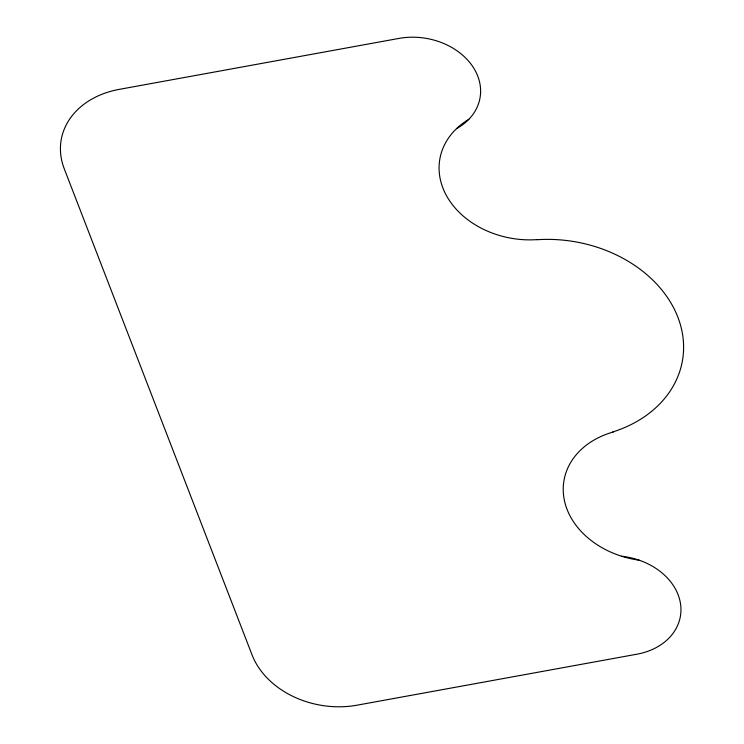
<?xml version="1.0" encoding="UTF-8"?>
<svg xmlns="http://www.w3.org/2000/svg" width="744" height="744" viewBox="0 0 744 744"><rect width="100%" height="100%" fill="white"/><g stroke="black" fill="none" stroke-linecap="round" stroke-linejoin="round"><path stroke-width="1.12" d="M639.273 560.213A84.249 65.844 9.7 0 1 564.296 499.949A84.249 65.844 9.7 0 1 613.4 431.948M537.196 239.717A126.378 98.766 9.7 0 1 677.682 316.721A126.378 98.766 9.7 0 1 612.684 432.004M456.491 128.675A63.184 49.383 9.7 0 0 473.417 67.574A63.184 49.383 9.7 0 0 398.998 38.409L119.161 89.382A84.249 65.844 9.7 0 0 64.254 168.767L252.067 654.925A84.249 65.844 9.7 0 0 357.064 705.182L636.901 654.209A63.184 49.383 9.7 0 0 680.481 603.551A63.184 49.383 9.7 0 0 621.668 556.252M537.298 239.596A84.249 65.844 9.7 0 1 446.921 196.453A84.249 65.844 9.7 0 1 468.906 119.245"/></g></svg>
